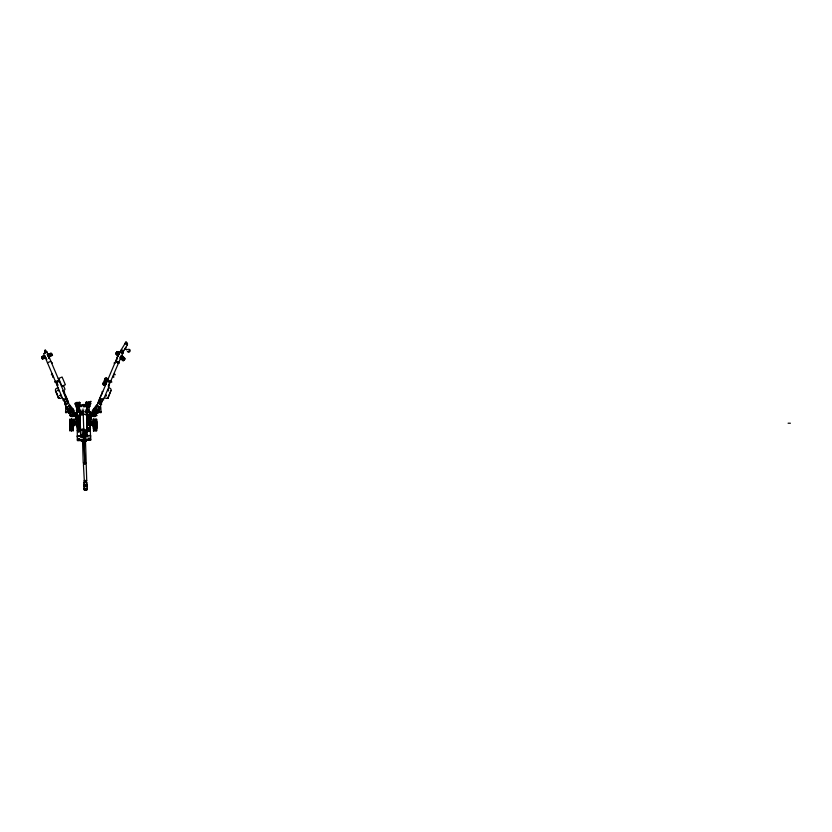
<?xml version="1.0" encoding="UTF-8"?>
<svg xmlns="http://www.w3.org/2000/svg" width="832" height="832" viewBox="0 0 832 832"><rect width="100%" height="100%" fill="white"/><g stroke="black" fill="none" stroke-linecap="round" stroke-linejoin="round"><path stroke-width="1.25" d="M83.71 405.85L82.451 405.35A2.371 0.686 -1.8 0 0 81.349 405.558L83.117 405.236A2.673 0.77 -1.8 0 1 83.803 405.236M83.231 405.548L82.961 405.038L82.982 405.735M78.312 431.87L78.239 431.018L79.362 430.976M78.728 431.829C76.95 430.997 79.362 428.854 79.487 430.882M78.603 431.194L78.374 430.31L79.362 430.591M79.29 431.496L78.541 431.642M66.726 411.632L66.768 412.641L65.541 412.682L65.842 406.786M99.871 411.601L99.84 412.599L101.067 412.641L100.755 406.744L98.072 413.098L96.793 412.558L99.112 407.077M82.68 440.856C82.94 438.87 87.121 440.96 85.322 441.376A2.236 0.645 -1.8 0 0 85.79 440.378A2.236 0.645 -1.8 0 0 82.368 440.482A2.236 0.645 -1.8 0 0 82.992 441.428M84.76 405.371L84.75 405.413A2.371 0.686 -1.8 0 1 85.353 405.735M63.17 390.957C62.504 390.447 63.284 391.29 64.47 390.073A1.123 1.123 0 0 0 64.802 388.752L63.44 385.538M118.425 356.127L115.825 353.35L117.312 351.582M65.874 412.277L65.978 412.017M71.604 411.445L70.886 410.758L70.772 411.819A15.184 15.184 0 0 1 72.748 414.014L73.143 413.806A13.738 13.738 0 0 1 71.604 411.445L70.772 411.819M88.348 430.602C89.034 432.588 89.253 430.477 88.348 430.612C89.658 428.865 87.641 428.906 89.149 430.581M100.495 412.454L100.589 411.892M65.894 404.206C67.454 405.475 68.671 402.022 66.498 401.638C64.085 401.596 64.969 407.534 65.676 403.967M123.188 352.206L109.294 384.478M45.094 351.156L45.77 351.645L45.344 350.969M71.032 411.039C71.573 409.77 68.203 403.822 67.61 407.378M89.014 431.09L88.972 431.61L89.294 430.747M98.987 407.347C98.384 403.79 95.025 409.739 95.566 411.008M86.237 482.934L85.665 482.362M72.946 409.864L72.914 409.812M80.465 430.477L83.73 429.198L87.058 430.269L86.59 415.397L85.322 414.502M87.225 439.722L86.642 439.452M89.357 420.815L89.887 419.328A5.117 5.117 0 0 0 88.826 411.278M89.357 421.886L91.208 417.03M90.48 401.357L91.229 401.43M62.899 390.863L66.758 400.494M82.462 440.887L82.69 441.137M127.327 344.937L127.41 344.708A2.132 2.132 0 0 0 125.975 342.014L120.702 350.657M81.921 434.606L81.089 434.876L81.921 435.094M85.935 435.843L86.736 435.604L85.956 435.417M83.554 463.507L84.386 462.79L86.154 463.278M84.334 481.114L83.439 464.599L84.687 464.204A2.309 0.666 -1.8 0 1 85.29 464.194L86.226 464.516L86.736 480.782L86.122 481.114M83.959 480.875L85.197 480.47A2.309 0.666 -1.8 0 1 85.8 480.459L86.736 480.782M103.074 383.365L102.617 384.457L103.782 384.946M103.22 383.032L104.863 379.142M104.998 378.81L105.446 377.749L106.61 378.238M94.006 411.694L96.782 405.111M98.436 401.388L101.15 394.961M94.266 411.798L119.506 352.082L123.25 352.04L122.928 353.538L119.506 352.082M108.576 381.753L109.138 380.64L109.886 380.962L109.429 382.106L109.959 381.722M108.191 386.121L108.992 384.509M108.607 385.133L109.148 383.854M109.356 383.937L108.732 387.14L104.042 398.226L103.22 398.642L97.812 412.984M108.919 385.902L109.429 384.686M108.514 387.66L110.074 388.315A1.695 1.695 0 0 1 110.968 390.53L107.827 397.977L108.077 397.374A1.695 1.695 0 0 1 105.862 398.278L104.302 397.613M108.087 398.091L110.968 390.541M83.678 405.018L83.148 405.278L83.845 405.434M84.51 404.716C82.191 403.645 86.694 405.548 84.365 405.392A2.673 0.77 -1.8 0 1 85.124 406.359M85.197 406.806L83.221 406.723M84.438 433.191L85.748 432.515M84.479 434.429L83.751 434.169L84.25 434.325M85.53 434.002L86.091 434.2L84.594 434.002M84.646 434.034L85.727 434.387M78.468 426.39L79.716 426.41M96.054 411.632C96.002 409.323 93.974 412.641 96.054 411.632A5.554 5.554 0 0 0 96.72 410.467L95.586 410.228A1.258 1.258 0 0 1 95.43 410.779M78.541 429.198C81.39 429.551 76.96 431.33 78.354 429.27C80.402 429.395 77.667 430.986 78.468 429.406M79.342 431.226L79.404 431.798M81.286 439.722L81.515 439.774M89.44 430.57C89.939 428.865 86.653 430.196 88.556 430.872M100.235 404.425L101.338 402.293L99.538 401.918L98.904 403.686L100.1 404.404L101.369 402.407M75.764 413.733L76.731 412.142M41.777 356.606L42.411 359.07L45.978 357.947M41.642 357.001L42.609 356.522L42.879 357.23M42.609 356.522L43.202 356.127M43.982 355.701L43.94 356.98M44.356 355.774L43.295 356.044M44.866 355.586L44.221 355.649M47.954 355.368L52.052 353.974L47.996 355.482L47.861 354.349M50.991 354.224L50.211 353.402L48.038 354.328M49.972 354.609L49.92 353.569M50.95 353.33L50.024 353.6M72.01 415.168L70.429 414.201L69.597 415.553L71.188 416.52L72.384 414.554M122.959 352.05L127.296 344.999L124.842 343.491M126.724 349.918L127.098 349.326M86.83 489.746L85.904 489.923M124.987 343.502L125.975 342.014M97.937 405.538L96.398 405.278L93.08 409.646L94.099 410.342L94.661 409.5M41.818 356.71L42.931 356.096M115.762 361.182L115.887 360.298L115.71 361.057M115.97 361.338L116.355 360.818M118.342 363.085L118.726 362.565L116.366 360.911M115.638 361.223C121.191 361.65 119.07 365.55 116.012 361.275M118.706 363.355L118.955 362.565M90.678 412.599L90.667 412.079M100.63 411.986L100.246 412.308M87.558 411.299L86.518 412.454L86.819 422.126L90.064 422.022M83.054 405.465L83.699 405.205M116.095 352.882L115.596 353.881L118.113 356.46M123.989 360.266L123.022 360.838L120.411 358.613M117.541 352.914L118.456 352.331M118.747 352.633L118.331 353.652M119.038 354.484L116.678 352.258L119.038 354.484L119.621 353.87M122.013 355.659L121.41 356.699L124.571 359.653L120.692 355.888M122.99 358.176L123.573 357.042M123.781 358.914L124.353 357.781M125.206 358.966L123.542 360.578L119.912 357.521M122.262 357.365L122.637 356.252L123.292 356.782M81.89 435.542L81.12 435.77L81.952 435.989M82.794 436.29C80.444 435.698 82.42 433.586 84.469 434.075M85.925 435.094L81.702 435.271M79.175 430.071L79.154 429.458M96.221 413.722L92.966 416.031L92.071 415.428A12.48 12.48 0 0 0 92.726 413.754L92.851 413.317A12.324 12.324 0 0 0 93.122 412.006L93.6 411.164A2.922 2.922 0 0 0 95.118 410.738M95.129 410.738L96.377 410.176A1.29 1.29 0 0 1 97.448 410.977L97.25 412.339A9.194 9.194 0 0 1 94.484 415.22M78.416 425.911L80.122 424.278M85.894 435.271L85.311 435.334M77.896 411.601L76.638 412.766L77.407 436.987M84.843 405.59A2.371 0.686 -1.8 0 0 84.469 405.465L84.739 405.257M86.226 482.373L84.354 482.508L84.448 483.226M85.894 434.97L86.705 434.699L85.332 434.47M85.582 440.346L85.249 440.887M89.357 419.734L89.887 419.328M51.085 353.07L52.499 355.368L48.932 356.855M81.463 405.61L81.962 405.434A2.101 0.603 -1.8 0 0 81.234 405.673M71.937 409.531L72.498 410.363L73.518 409.677L72.946 408.845L69.961 410.363A5.554 5.554 0 0 0 70.554 411.611M75.92 413.109L75.722 412.547M56.826 382.252L56.909 381.638L56.815 382.294L58.282 381.67L58.063 381.15L58.001 381.753M93.912 409.802L93.662 409.833M123.729 360.547L121.046 358.145M90.459 413.951L92.435 412.755M94.598 415.189L96.19 414.222L97.011 415.584L94.245 416.624A1.934 1.934 0 0 1 92.466 415.698M87.266 431.714L88.046 431.246M87.256 431.434L87.994 431.007M82.763 440.523L85.665 440.658M84.261 440.263L77.948 440.482L77.917 439.514L90.168 439.13L90.199 440.097L85.301 440.253M85.155 440.378L90.782 440.201L90.636 435.458L88.254 435.531L86.923 436.894L81.016 437.143L79.602 435.802L77.22 435.874L77.376 440.627L84.261 440.398M107.162 398.289L108.222 398.143M84.292 405.402L85.093 405.361M46.977 352.113L45.282 352.882A2.132 2.132 0 0 1 45.282 349.825L46.998 352.154L72.332 411.83M84.334 482.581L85.124 482.383M46.998 352.154L43.576 353.61L62.535 398.268L63.357 398.684L68.796 413.015M47.455 362.742L50.877 361.286M51.698 363.22L52.426 362.908L51.782 363.418M52.146 373.807L51.314 374.785L52.603 374.868M53.248 376.21L52.562 377.094L53.674 377.208M58.25 378.664L62.098 377.021L65.364 384.717L61.516 386.35M55.37 381.212L54.683 382.086L55.796 382.2M58.053 387.712L56.493 388.367A1.695 1.695 0 0 0 55.598 390.593L55.765 390.998M57.117 394.17L57.262 394.514M63.794 391.706L64.688 392.34L63.877 391.903M64.657 393.754L65.229 395.075M58.874 397.966L58.188 397.8L59.426 398.33M62.275 397.654L60.715 398.32A1.695 1.695 0 0 1 58.5 397.426L58.594 397.623M63.981 399.963C60.934 397.966 64.574 402.865 66.258 401.066C67.465 399.308 64.324 397.582 64.022 399.786M67.954 401.502L68.515 402.834M68.661 405.569L69.846 405.236M70.054 405.714L68.817 406.297M66.154 407.534L67.569 406.817M66.227 407.701L67.486 407.108L69.368 411.538M67.465 409.874L70.886 408.418M69.815 412.589L68.536 413.13L65.853 406.817M80.35 413.182L80.974 413.109M86.091 434.231L86.206 436.082L85.332 436.228M82.732 437.216L85.374 437.237M83.98 431.08L85.831 430.955M48.766 356.408L52.302 354.661M44.949 356.606C36.878 358.509 46.561 357.614 44.637 355.774M42.328 358.852L45.708 357.604M49.088 356.356L52.468 355.108M45.822 357.5L42.162 358.415M85.218 489.268L84.427 489.819L85.363 489.944M81.89 405.569L82.722 405.35M80.694 413.14L80.839 413.431M86.008 482.186C88.338 481.354 82.784 481.125 84.344 482.175M84.209 432.526L85.041 432.453M84.542 432.505L84.354 432.952M68.172 411.341L65.51 411.674M75.91 404.227L75.795 403.52L76.336 404.102M81.962 405.434L82.482 405.319M86.788 439.587L87.017 439.598M83.242 413.608L82.534 413.785L83.117 413.91M84.011 405.402L83.377 405.33M84.375 405.777L85.186 405.558L83.928 405.33M84.406 430.945L85.301 430.882M85.29 433.222L86.226 432.702L85.54 432.474M78.707 438.766L79.29 438.755M79.331 438.422L78.52 438.464M89.336 438.464L88.754 438.454M82.67 405.226L83.138 405.725M88.587 438.131L89.534 438.121M82.826 405.226L82.378 405.35A2.371 0.686 -1.8 0 0 81.006 406.318M85.779 414.149L80.101 415.293L80.558 430.477L77.199 430.622M83.907 404.966L84.698 404.976M83.574 412.818C81.453 412.714 83.897 411.861 83.658 413.608M84.739 432.422L85.342 432.401M85.363 434.502L84.24 434.398M87.63 416.083L88.92 416.374L88.067 416.406M79.175 420.056C77.532 419.983 78.946 420.139 78.707 420.67M88.993 407.566L88.504 407.586M78.749 416.655L77.376 416.364L77.958 416.364M88.774 416.052L88.4 416.031M77.761 417.019L79.113 417.331L78.26 417.394M78.759 416.988L78.073 416.718M88.858 416.728L87.703 416.395M77.782 417.716L78.78 417.674M88.431 417.03L88.088 417.092M87.963 417.373C89.159 417.654 87.818 417.82 88.462 418.007M77.782 418.402L79.144 418.298L77.771 418.007M87.984 418.059L88.982 418.392L88.13 418.413M77.792 418.735L79.019 418.704M87.994 418.371L88.993 418.725L87.776 418.735M78.655 419.047L77.802 419.026M78.322 419.058C80.496 419.598 76.846 419.276 78.489 419.359M79.102 419.37L78.042 419.068M78.062 419.692L78.998 420.014L78.354 420.368M79.113 419.723L77.906 419.359M87.662 419.39L89.014 419.349L87.849 419.089M87.672 419.744L88.514 419.713M78.208 420.368L79.217 420.69L78.094 420.711M78.27 421.044C79.31 421.138 78.915 422.417 78.166 421.668M77.917 421.346L79.29 421.637L78.614 421.647M88.171 421.065L89.003 421.044L87.797 420.742M87.672 421.086L89.034 421.346L88.182 421.377M87.911 421.356L89.024 421.637L88.192 421.71M78.104 423.987L78.468 422.302M79.238 422.302L79.082 423.956A6.552 6.552 0 0 0 80.33 424.476M82.867 405.33L82.389 405.246M81.942 412.35L83.314 411.289M87.37 405.683L88.972 405.631L88.057 405.662M78.988 417.695L78.094 417.404M78.998 418.018L78.281 418.038M79.009 418.371L78.291 418.382M87.922 420.378L89.045 420.389L87.755 420.098M79.154 421.668L78.614 421.959M79.175 422.313L78.458 422.302M88.546 421.99L88.192 423.509M88.837 423.488L88.691 422.011M87.828 417.102L88.722 417.352M79.019 418.652L78.302 418.725M88.785 420.711L88.161 420.732M79.071 422.313L78.915 423.8M87.63 405.673L86.902 405.704L87.776 405.673M78.593 406.099L79.123 406.078L78.208 406.099M77.927 406.11L78.343 406.099M78.655 407.898C79.924 407.514 80.798 415.782 78.624 415.178M88.608 414.866L89.263 414.835L88.93 402.106M77.646 416.354L78.666 416.322M88.546 416.052L87.974 416.031M87.922 416.759L88.92 417.061M87.994 419.38L88.826 419.702M78.666 419.671L78.062 419.754M88.015 419.723L89.034 420.046L88.046 420.087M88.192 420.41L88.681 420.347M89.149 402.095L86.195 402.189L86.299 405.558L89.253 405.465L89.294 402.095M76.471 402.688L79.716 402.594M79.716 402.73L75.286 402.99L75.348 404.716L76.502 404.674M86.206 402.553L90.501 402.511L90.553 404.238L89.398 404.269L89.346 402.542M76.658 404.071L79.612 403.978M86.247 403.77L89.201 403.676M86.05 402.199L86.185 404.092L87.048 403.915M76.596 404.435L79.695 404.3M86.185 404.092L89.284 404.102M76.71 405.714L79.664 405.631M86.299 405.423L89.253 405.33M71.188 410.758A1.258 1.258 0 0 1 71.032 410.197L70.221 410.176A1.29 1.29 0 0 0 69.17 410.956L69.358 412.318A9.194 9.194 0 0 0 72.124 415.199L73.913 416.114L74.537 415.407A12.48 12.48 0 0 1 73.892 413.733L73.84 413.556M89.263 412.495L89.908 412.474L90.355 426.618M88.098 417.394L88.587 417.352M90.095 418.309L89.461 418.766M80.142 420.826L79.862 425.589M80.402 422.24L76.658 422.365L77.012 424.445M76.95 422.438L80.184 422.334M76.669 422.729L80.194 422.542M86.83 422.334L90.074 422.23M76.71 424.091L80.454 423.966M90.407 423.654L86.663 423.779L86.601 422.053L90.355 421.928L90.126 424.039M77.002 424.122L80.246 424.018M90.116 423.706L86.882 423.81L87.277 436.675M77.054 425.682L80.288 425.578M86.923 425.37L90.168 425.266M77.085 426.91L76.825 402.48M80.361 427.721L79.955 426.317M86.996 427.513L87.308 426.088M78.78 427.97L77.334 428.022L78.645 428.262M87.142 427.71L90.033 427.898L87.152 427.991C88.785 433.035 90.022 426.982 88.036 429.78M86.965 430.269L90.324 430.206M77.376 436.186L80.621 436.082M87.256 435.874L90.501 435.781M77.345 439.816L90.761 439.4M77.927 439.92L90.189 439.535M79.154 440.024L81.609 439.951M85.28 439.837L90.189 439.681M83.866 484.588L87.069 484.484M87.069 484.63L83.866 484.734L87.069 484.775M83.876 484.952L87.079 484.921M84.115 485.607L86.882 485.514M83.907 485.919L87.11 485.815M87.11 485.909L84.136 486.179M84.146 486.803L84.105 485.264M83.98 488.394L87.183 488.29M84.001 488.914L87.204 488.81M85.613 489.143L84.011 489.195L83.803 482.789M84.032 489.913L87.235 489.809M77.854 407.919C75.41 407.306 76.721 415.594 77.823 415.199M87.454 407.618L87.152 414.908L87.682 414.887M83.169 411.289L82.867 411.299A2.673 0.77 -1.8 0 0 80.475 412.027A2.673 0.77 -1.8 0 0 82.066 412.797M72.758 410.301L74.152 410.301L74.152 412.131L72.758 412.131M93.839 410.301L92.446 410.301L92.446 412.131L93.839 412.131M77.241 412.693L76.596 412.693L76.596 418.527L77.241 418.527M89.357 412.693L90.002 412.693L90.002 418.527L89.357 418.527M77.116 422.084L74.454 422.084L74.454 420.181A1.986 1.986 0 0 1 75.899 418.267L77.116 418.267M73.445 422.646L72.509 422.635L73.445 422.666L73.445 424.892M74.162 422.854L75.244 422.854M91.354 422.926L92.425 422.926M788.091 423.218L790.4 423.218M72.509 423.842L73.445 423.842M72.509 424.278L73.445 424.278M72.509 424.507L73.445 424.507M74.818 424.684L76.045 424.684L76.762 422.084M90.553 424.684L91.78 424.684L91.78 422.084M83.023 411.611L83.803 411.642M81.193 414.232L80.309 414.409L80.87 414.596M101.098 411.632L98.436 411.31M117.25 351.645L117.957 351.894M122.054 356.013L122.626 356.106L121.94 355.482M124.353 358.301L124.998 358.332M66.29 404.456L65.25 402.334M71.188 416.52L72.353 416.603A1.934 1.934 0 0 0 74.142 415.688M81.12 413.109L81.702 413.244M85.686 482.362L86.715 482.716M118.758 352.487L118.019 351.832M123.126 356.834L124.374 357.833M128.762 349.18C131.986 349.492 129.085 354.203 127.358 351.468M128.482 351.52L129.511 350.969L128.96 349.939M109.47 382.127L108.316 381.638L108.784 381.274M86.008 489.237L86.798 489.642M119.34 353.09L118.81 352.57M48.329 354.151L48.963 354.983M70.595 410.166L71.49 410.717A2.922 2.922 0 0 0 72.956 411.133L73.486 411.996A12.324 12.324 0 0 0 73.767 413.306M47.684 354.65L47.07 354.682L47.726 354.754M114.826 363.158L114.005 363.043L114.743 363.355M114.39 373.745L115.222 374.722L113.942 374.806M113.298 376.147L113.974 377.031L112.871 377.146M107.006 378.404L108.17 378.903M111.176 381.15L111.862 382.034L110.76 382.148M107.723 379.964L106.558 379.475L106.694 378.04L106.163 379.298L104.593 379.028L106.018 379.631L104.385 383.521L102.814 383.25L104.239 383.854L104.094 385.31L104.634 384.02L105.799 384.509M107.588 380.297L106.423 379.798L104.78 383.687L105.945 384.176M104.177 385.112L105.342 385.601M102.773 391.664L102.242 391.446L102.014 392.361M101.91 393.713L101.348 395.044M103.022 398.923L103.709 399.807L102.606 399.922M98.634 401.471L98.072 402.802M100.911 403.926L101.587 404.362M100.485 404.924L101.587 404.373M96.543 405.683L97.781 406.255M99.018 406.786L100.235 407.243M96.585 406.328L97.396 406.671M95.711 408.387L99.133 409.833M116.043 361.296L117.166 362.128M118.425 363.054L117.582 362.43M74.162 412.755L76.138 413.951M125.85 347.36L124.415 349.69M125.372 348.67L126.911 349.617M93.652 408.814L94.869 409.646M72.124 415.199L70.387 413.702M95.878 414.076L93.122 412.006A12.438 12.438 0 0 1 91.655 416.218L91.894 416.395A8.934 8.934 0 0 0 93.995 415.522M92.778 413.577L93.371 414.024M88.431 411.268L89.762 412.35L90.522 436.571M115.783 353.215L117.541 354.858M78.78 411.57L79.882 412.662L80.642 436.883M79.03 426.556L76.939 423.696M72.946 408.845L69.784 405.09L72.602 411.715M94.224 414.575L95.42 416.541M89.866 412.142L90.834 413.733M58.708 378.466L61.984 386.162M65.426 394.992L68.151 401.419M57.866 381.753L57.418 380.692L56.659 381.014L57.106 382.075M57.418 383.926L57.845 384.946M57.221 384.02L57.782 385.351M57.023 384.498L57.533 385.705M58.76 398.029L55.474 390.166M55.505 391.113L58.49 398.143M75.899 424.684L75.899 418.267L76.794 420.68M48.672 357.562L48.911 358.197L48.672 357.562M83.637 429.51L84.781 462.758L83.741 429.51M90.73 403.042L90.75 403.645M91.021 412.069L91.042 412.662M90.875 412.079L90.896 412.662M90.844 414.814L90.886 415.927M90.168 404.716L90.23 406.526M90.199 414.669L90.241 416.104M89.575 413.202L89.627 414.783M89.825 425.87L89.908 428.459M89.482 421.959L89.534 423.623M89.617 423.831L89.825 430.227M89.378 422.916L89.45 425.287M88.598 409.625L88.65 411.424M88.951 421.98L89.003 423.644M88.702 429.031L88.722 429.894M87.454 408.044L87.578 412.09M87.984 422.011L88.036 423.675M87.173 408.127L87.287 411.466M87.454 422.032L87.506 423.696M87.381 423.894L87.589 430.29M86.414 402.178L86.83 415.407M86.653 434.595L86.694 435.708M84.656 404.674L84.687 405.714M85.571 434.096L85.602 435.001M85.613 435.375L85.644 436.27M87.006 482.695L87.214 489.102M85.27 433.753L86.195 463.164M86.871 485.181L86.892 485.919M84.24 433.982L84.271 434.876M83.876 429.385L84.032 434.262M83.252 414.326L83.73 429.198M83.512 434.002L83.543 434.907M82.16 428.73L82.441 437.674M82.524 440.232L83.242 463.258M82.191 434.21L82.212 435.105M82.222 435.479L82.254 436.374M81.141 434.772L81.172 435.874M79.706 402.397L79.841 404.622M79.342 402.407L79.758 415.626M79.55 422.271L79.602 423.935M79.737 424.143L79.945 430.539M78.884 406.172L79.061 411.726M78.676 408.314L78.801 412.37M79.518 439.473L79.539 440.138M78.749 429.343L78.78 430.206M77.719 405.943L77.802 408.522M78.218 422.344L78.27 423.821M77.522 406.214L77.688 411.767M77.532 422.344L77.584 424.008M77.501 424.206L77.709 430.602M76.887 413.598L76.939 415.178M76.461 402.49L76.534 404.726M76.357 415.106L76.398 416.541M75.754 405.163L75.816 406.973M75.712 415.293L75.743 416.395M75.504 412.558L75.525 413.15M75.088 403.53L75.109 404.144M75.369 412.568L75.379 413.15M83.013 408.97L83.013 411.299M96.845 421.585L96.845 428.428M96.689 419.411L96.689 430.622M96.554 418.964L96.554 431.07M95.202 418.985L95.202 431.049M94.89 418.985L94.89 431.049M93.59 419.12L93.59 430.914M93.527 418.964L93.527 431.07M93.246 421.585L93.246 428.428M93.153 422.698L93.153 424.871M92.716 424.185L92.716 425.828M92.425 424.414L92.425 425.599M91.853 424.622L91.853 425.391M89.482 419.536L89.482 422.084L92.144 422.084L92.144 420.181A1.986 1.986 0 0 0 90.698 418.267L90.698 424.653M76.398 422.656L76.398 423.946M75.826 422.594L75.826 424.018M74.818 422.084L74.745 425.443M74.162 424.466L74.162 425.662M73.882 424.237L73.882 425.901M73.341 421.554L73.341 428.397M73.174 419.38L73.174 430.591M73.05 418.933L73.05 431.038M71.698 418.943L71.698 431.018M71.375 418.943L71.375 431.018M70.023 418.933L70.023 431.038M69.898 419.38L69.898 430.591M69.732 421.554L69.732 428.397M79.352 412.807A7.249 7.249 0 0 1 81.234 411.809M76.71 419.328A5.117 5.117 0 0 1 77.771 411.278M85.457 411.83A7.249 7.249 0 0 1 86.757 412.433M90.698 418.267A6.552 6.552 0 0 1 90.667 418.943M95.846 411.84A15.184 15.184 0 0 0 93.86 414.034L93.465 413.826A13.738 13.738 0 0 0 95.004 411.466M85.332 411.757A7.249 7.249 0 0 1 87.069 412.568M81.006 406.38A2.371 0.686 -1.8 0 1 80.985 405.714M85.134 411.497A2.673 0.77 -1.8 0 1 85.311 412.433M81.276 406.64A2.673 0.77 -1.8 0 1 80.35 405.85A2.673 0.77 -1.8 0 1 82.597 405.236M84.406 405.454A2.101 0.603 -1.8 0 1 84.729 405.558M81.047 406.13A2.101 0.603 -1.8 0 1 81.037 405.818M84.573 405.444A2.101 0.603 -1.8 0 1 85.103 405.694M82.982 441.158A2.236 0.645 -1.8 0 1 82.358 440.211A2.236 0.645 -1.8 0 1 85.779 440.097A2.236 0.645 -1.8 0 1 85.218 441.085M120.349 357.479A1.654 1.654 0 0 1 120.162 358.727M117.551 359.029A1.654 1.654 0 0 1 117.593 356.689M117.936 356.429A1.654 1.654 0 0 1 118.768 356.221M85.218 409.999A7.602 7.602 0 0 1 86.268 410.592M80.33 410.592A7.602 7.602 0 0 1 81.016 410.176M75.93 418.943A6.552 6.552 0 0 1 75.899 418.267M46.862 359.403A1.654 1.654 0 0 1 46.55 359.091M47.622 356.429A1.654 1.654 0 0 1 48.474 356.533M48.859 356.751A1.654 1.654 0 0 1 49.504 358.27M76.118 415.168A1.934 1.934 0 0 1 74.11 415.168M73.486 411.996A12.438 12.438 0 0 0 74.953 416.208L74.797 416.385A8.934 8.934 0 0 1 72.613 415.501M92.487 415.168A1.934 1.934 0 0 1 91.135 415.418M105.456 382.782C107.245 384.727 106.974 376.75 105.456 382.782M105.518 395.46C106.496 397.55 107.026 393.702 105.518 395.46M107.692 390.312C108.67 392.402 109.19 388.586 107.692 390.312M100.131 400.546C103.397 404.227 102.159 394.774 100.142 400.483M89.596 403.343L90.303 403.51L89.596 403.343M95.794 415.074L96.502 415.251L95.794 415.074M63.627 390.26L63.627 390.26M70.117 415.043L70.803 415.241L70.117 415.043M126.11 343.366L127.078 343.658L126.11 343.366M57.762 390.229C58.198 392.496 59.654 388.887 57.762 390.229M59.946 395.366C60.382 397.634 61.838 394.035 59.946 395.366M86.684 440.471L86.757 440.43M81.38 434.845L81.942 434.855L81.401 434.824M80.922 440.648L81.494 440.658L80.922 440.648M77.054 406.141L77.802 406.12L77.054 406.141M79.446 416.302L78.842 416.333L79.446 416.302M79.56 402.397L76.606 402.49L76.71 405.86L79.664 405.766L79.56 402.397M87.09 485.17L83.886 485.274L87.09 485.212M121.139 352.477A1.331 1.331 0 0 0 123.157 351.385A1.331 1.331 0 0 0 121.202 350.189A1.331 1.331 0 0 0 121.139 352.477"/></g></svg>
